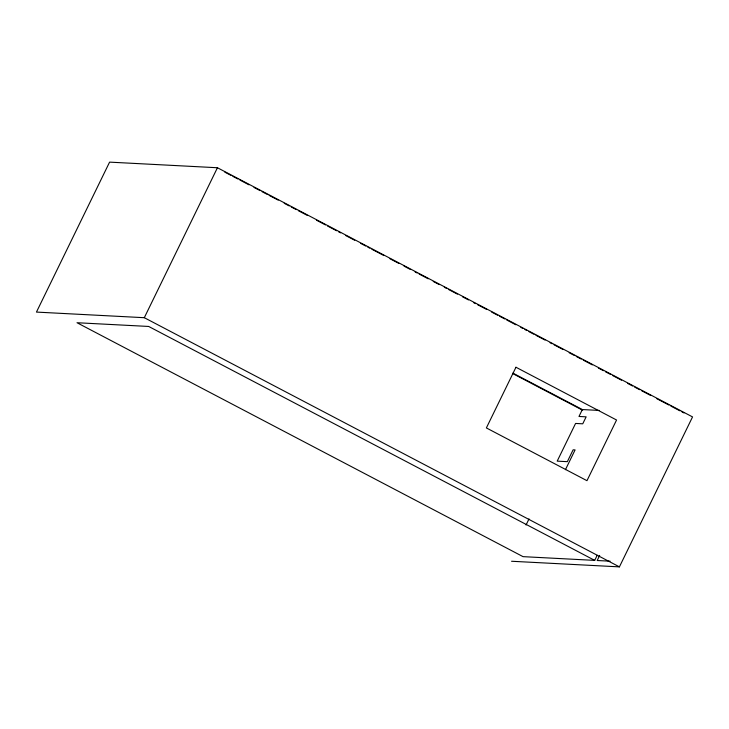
<?xml version="1.0" encoding="UTF-8"?>
<svg xmlns="http://www.w3.org/2000/svg" width="729" height="729" viewBox="0 0 729 729"><rect width="100%" height="100%" fill="white"/><g stroke="black" fill="none" stroke-linecap="round" stroke-linejoin="round"><path stroke-width="1.09" d="M217.442 167.743L109.587 162.13L36.45 312.085L144.306 317.698L217.442 167.743L692.55 416.915L619.413 566.87L511.558 561.257M526.037 525.017L529.026 518.902M599.393 410.445L582.353 409.552L578.981 416.469L586.143 416.842L582.744 423.813L575.582 423.44L557.193 461.138L567.335 461.667L573.112 449.811L575.09 449.911L565.44 469.695M594.709 560.382L148.68 326.455L77.01 322.728L523.039 556.646L594.709 560.382L597.197 555.288M599.666 555.416L597.188 560.51L610.1 561.184M224.814 172.135L230.856 175.306M232.87 176.363L237.909 178.997M239.923 180.054L248.981 184.811M254.02 187.453L260.062 190.615M262.076 191.672L267.106 194.315M269.119 195.372L278.186 200.12M284.228 203.291L289.258 205.933M291.272 206.99L296.311 209.633M298.325 210.681L307.383 215.438M316.45 220.194L325.508 224.942M327.521 225.999L336.588 230.756M338.602 231.813L340.616 232.861M345.646 235.503L354.704 240.26M360.746 243.422L365.785 246.065M367.799 247.122L369.813 248.179M371.826 249.236L383.91 255.569M389.951 258.74L399.009 263.497M404.048 266.131L410.09 269.302M415.12 271.944L417.134 273.001M419.148 274.058L428.215 278.806M433.245 281.449L439.286 284.62M444.326 287.253L446.339 288.31M448.353 289.367L457.411 294.124M462.45 296.767L468.492 299.929M473.522 302.571L475.536 303.628M477.55 304.686L486.617 309.433M491.647 312.076L497.688 315.247M499.702 316.304L504.741 318.947M506.755 319.995L515.813 324.751M520.852 327.394L522.866 328.451M524.88 329.508L526.894 330.556M528.908 331.613L533.938 334.256M535.952 335.313L545.019 340.069M550.049 342.703L552.063 343.76M554.076 344.817L563.143 349.574M569.185 352.736L574.215 355.378M576.229 356.435L581.268 359.078M583.282 360.135L592.34 364.883M598.381 368.054L603.421 370.697M605.434 371.754L610.465 374.387M612.478 375.444L621.545 380.201M627.587 383.372L632.617 386.006M634.631 387.063L639.67 389.705M641.684 390.762L650.742 395.519M656.783 398.681L668.867 405.023M670.88 406.08L679.938 410.828M681.952 411.885L683.966 412.942M512.879 373.12L582.353 409.552M513.07 373.74L582.671 410.245M144.306 317.698L619.413 566.87M515.968 367.252L486.371 427.932L586.973 480.684L616.561 420.013L515.968 367.252"/></g></svg>
